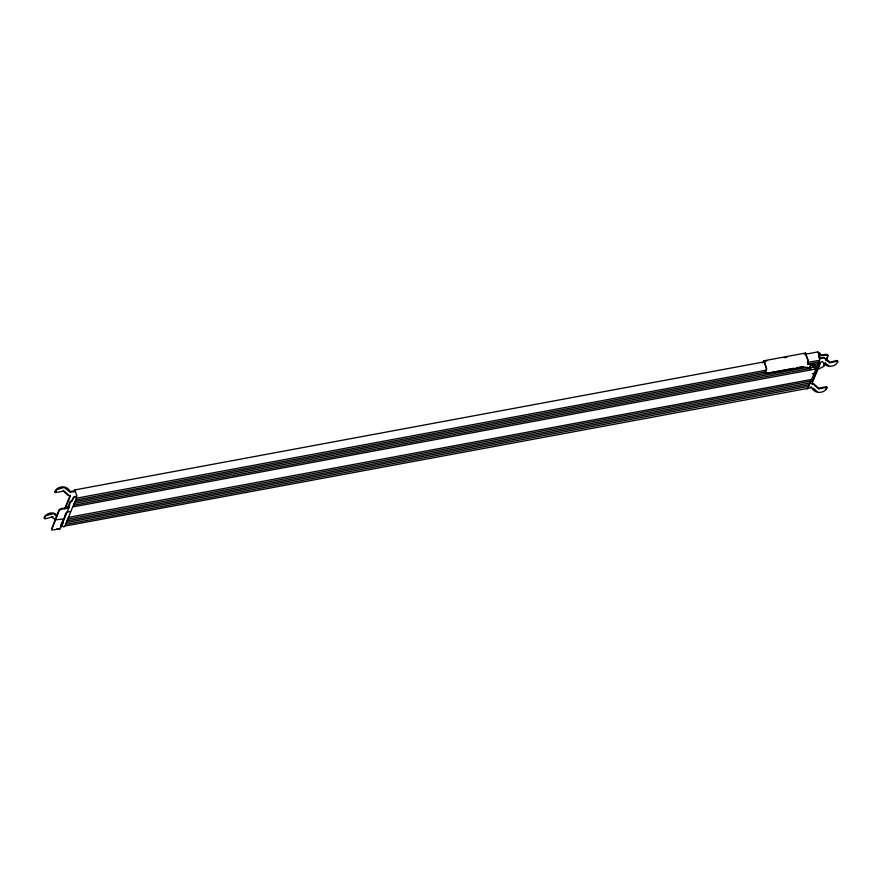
<?xml version="1.0" encoding="UTF-8"?>
<svg xmlns="http://www.w3.org/2000/svg" width="882" height="882" viewBox="0 0 882 882"><rect width="100%" height="100%" fill="white"/><g stroke="black" fill="none" stroke-linecap="round" stroke-linejoin="round"><path stroke-width="1.32" d="M811.991 369.426L809.996 369.194L809.389 367.419L811.142 365.38L814.472 365.258L815.067 367.044L814.527 368.345M809.93 366.107L810.536 367.882L809.996 369.194M75.477 496.941C72.357 497.261 73.195 501.571 70.384 502.244L68.598 508.197L61.431 509.212L59.281 510.27L51.619 529.994L59.943 529.101L61.729 523.147M65.235 515.915L63.581 518.958L55.312 519.851L55.158 519.2M44.376 518.274L45.842 515.794L53.306 513.578L56.856 516.323M55.191 492.156L56.669 489.664L64.132 487.448L70.207 492.255L74.871 491.594M64.64 508.727L70.196 495.309M68.542 506.433L65.863 506.93L70.417 495.96L68.079 495.386L63.46 491.131L55.434 492.63L54.927 491.517C57.209 485.728 67.418 484.979 70.02 491.461L74.772 490.921M64.618 516.179L66.062 512.696M61.078 524.823L63.482 519.013M61.608 525.352L62.479 523.269M60.351 528.516L69.005 507.613M67.638 519.123L67.01 520.931L810.183 382.898L810.812 381.09L67.738 519.189L68.366 517.381L811.627 379.414L815.949 368.974L72.699 506.93L68.454 517.447M807.923 367.243L74.132 503.446L72.787 506.996M762.809 362.965L764.01 360.76L805.531 353.054L807.989 359.9L807.647 363.075M765.322 372.733L766.701 368.731L764.01 360.76M804.704 354.355L805.531 353.054M819.124 355.821L820.172 353.285L818.783 352.734M818.816 357.728L820.392 353.925L819.003 353.384M811.627 379.414L810.9 381.156M808.011 364.012L818.838 362.006L816.677 367.232L813.965 367.728M812.09 382.104L820.172 362.601M823.623 365.743L824.571 363.45M826.004 360.01L827.426 356.571M825.265 362.954L823.843 366.394L816.765 369.9M826.213 360.661L828.121 356.063L827.658 355.192L819.874 355.633L818.772 356.515M826.081 388.874L826.809 387.132M814.307 365.611L814.858 364.553L814.185 363.869L807.868 363.704M814.527 366.25L815.078 365.203L814.395 364.509L808.077 364.354L807.846 360.242L805.42 353.814M815.067 367.044L813.072 366.813L810.536 367.882M818.959 355.292L825.629 354.332L827.437 354.542L827.9 355.424M75.257 496.29C72.059 496.533 73.118 501.174 70.042 501.483L67.749 507.845L61.266 508.55L59.127 509.62L51.454 529.332M765.168 361.697L74.794 489.918L74.011 491.439M763.9 361.521L766.745 360.992M817.79 351.929L820.006 357.706L819.554 360.264L807.372 362.524M784.153 357.761L786.832 357.265M805.784 354.156L817.967 351.896M820.425 357.883L823.81 357.342L830.127 362.226L836.29 360.584L837.371 360.529L837.9 361.642C835.541 367.54 825.199 368.114 822.619 361.521L820.899 362.028L811.804 383.968L813.237 384.155L818.783 388.962L826.82 387.297M819.378 358.765L824.053 358.037L829.598 362.833L837.635 361.168M766.039 371.807L75.676 500.028L76.304 498.22L765.411 370.319M74.231 503.512L74.86 501.704L793.745 368.268M796.457 367.761L803.226 366.504M812.697 364.751L818.121 363.748M814.692 365.986L817.394 365.49M73.504 505.254L809.908 368.489M66.558 512.266L70.472 511.538M812.333 373.748L816.346 372.998L816.137 372.347M62.225 522.706L63.129 522.861L61.828 526.003L63.217 526.543M809.456 384.64L808.739 386.382L65.566 524.415L66.205 522.607L809.456 384.64L810.183 382.898M63.857 527.094L64.761 526.091L811.793 387.639C814.384 394.232 824.714 393.67 827.073 387.76L826.544 386.658L818.54 388.157L813.921 383.902L811.705 383.527M56.492 529.035L59.083 528.748M810.701 387.033L811.55 386.955M809.389 367.419L810.326 367.342M55.169 492.002L56.261 491.935M51.597 516.422L53.129 516.819M828.694 365.71L825.144 362.954M808.596 368.026L803.723 366.945L765.763 373.549L765.102 372.083L766.436 368.511L764.066 361.488M63.217 490.326L68.576 494.945M819.554 360.264L818.838 362.006M816.677 367.232L815.949 368.974M808.739 386.382L807.019 389.061M75.676 500.028L74.948 501.77M67.01 520.931L66.293 522.673M65.566 524.415L64.849 526.157M813.402 388.234L817.096 391.641M57.352 515.893C54.574 510.744 45.809 512.916 44.1 517.646L44.618 518.759L45.71 518.693L51.873 517.061L55.412 519.807M74.794 489.918L76.844 495.739L76.392 498.286M812.476 365.038L813.072 366.813M65.654 506.29L65.863 506.93"/></g></svg>
